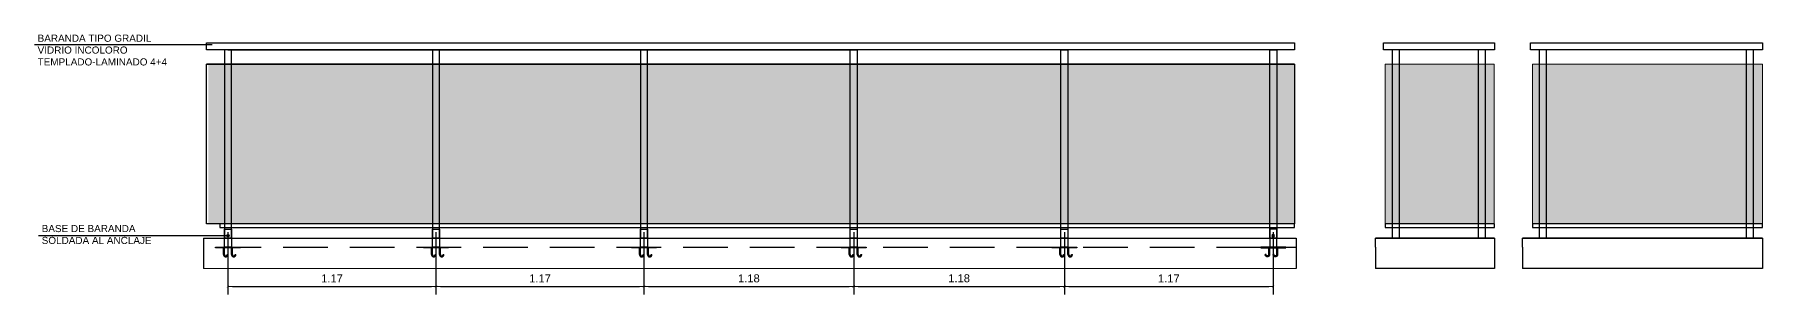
# Model space of a CAD drawing. Extents: x 465 to 637, y -105 to -61.
# Drawn here: x 579.92 to 589.64, y -64.17 to -62.71 of the extents above; entities that cross this region are included whole.
import ezdxf

# ---------------------------------------------------------------- set-up
doc = ezdxf.new("R2010")
doc.units = 0
doc.linetypes.add('DASHED2', pattern=[0.375, 0.25, -0.125])
doc.layers.add('A-Aberturas', color=2, linetype='Continuous', lineweight=18)
doc.layers.add('A-Cotas', color=1, linetype='Continuous', lineweight=5)
for name, color, linetype in [('A-Balcon', 1, 'Continuous'), ('A-Pisos', 251, 'Continuous'), ('Fachada 02', 2, 'Continuous'), ('TX-5-texto 01', 1, 'Continuous')]:
    doc.layers.add(name, color=color, linetype=linetype)
doc.layers.add('M1-Muro Común 20', color=12, linetype='Continuous', transparency=0.5)
doc.styles.add('ARIAL', font='arial.ttf')
doc.styles.add('ROMANS', font='arial.ttf')
doc.dimstyles.new('ST-COTA-25', dxfattribs={"dimscale": 0.25, "dimtxt": 0.18, "dimasz": 0.1, "dimexe": 0.18, "dimexo": 0.0625, "dimgap": 0.09, "dimtad": 1, "dimzin": 4, "dimdsep": 46, "dimtxsty": 'ARIAL', "dimblk1": 'COTA_N', "dimblk2": 'COTA_N', "dimsah": 1, "dimcen": 0.09, "dimclrd": 8, "dimclre": 8, "dimclrt": 140, "dimadec": 0, "dimazin": 0, "dimtfac": 1, "dimtix": 1, "dimtmove": 0, "dimatfit": 3, "dimldrblk": 'COTA_N', "dimfxl": 0.18, "dimtolj": 1, "dimtzin": 0, "dimarcsym": 0})

# ---------------------------------------------------------------- blocks, each defined once
blk = doc.blocks.new('A$C123A79A1')
h = blk.add_hatch(color=256)
h.dxf.hatch_style = 1
edge = h.paths.add_edge_path()
edge.add_arc((0.0029, 0.0029), 0.00293, 0, 360)
blk.add_circle((0.0029, 0.0029), 0.00293)
blk = doc.blocks.new('A$Cc30b21b0')
at = {"color": 252, "linetype": 'DASHED2'}
for p, q in [((-0.025, -0.0425), (-0.025, -0.004)), ((-0.02, -0.0425), (-0.02, -0.004)), ((-0.005, -0.0425), (0, -0.0425)), ((0.02, -0.0425), (0.02, -0.004)), ((0.025, -0.0425), (0.025, -0.004)), ((0.04, -0.0425), (0.045, -0.0425))]:
    blk.add_line(p, q, dxfattribs=at)
for points in [[(-0.07, 0), (0.07, 0), (0.07, -0.004), (-0.07, -0.004)], [(-0.02, 0.0503), (0.02, 0.0503), (0.02, 0), (-0.02, 0)]]:
    blk.add_lwpolyline(points, close=True, dxfattribs=at)
for centre, radius in [((-0.0125, -0.0425), 0.0125), ((-0.0125, -0.0425), 0.0075), ((0.0325, -0.0425), 0.0125), ((0.0325, -0.0425), 0.0075)]:
    blk.add_arc(centre, radius, 180, 0, dxfattribs=at)
blk = doc.blocks.new('COTA_N')
for p, q in [((-1, 0), (0, 0)), ((0, 0.5), (0, -0.5))]:
    blk.add_line(p, q)
at = {"color": 3, "const_width": 0.065}
blk.add_lwpolyline([(0.14, 0.14), (0.28, 0.28), (0, 0), (-0.14, -0.14), (-0.28, -0.28)], dxfattribs=at)
blk = doc.blocks.new('*D136')
at = {"layer": 'A-Cotas', "color": 8, "lineweight": -2, "transparency": 16777216}
for p, q in [((581.0111, -63.8236, 0), (581.0111, -64.1749, 0)), ((582.1811, -63.8236, 0), (582.1811, -64.1749, 0)), ((581.0361, -64.1299, 0), (582.1561, -64.1299, 0))]:
    blk.add_line(p, q, dxfattribs=at)
at = {"layer": 'Defpoints', "color": 0, "transparency": 16777216}
for p in [(581.0111, -63.808, 0), (582.1811, -63.808, 0), (582.1811, -64.1299, 0)]:
    blk.add_point(p, dxfattribs=at)
at = {"layer": 'A-Cotas', "color": 8, "lineweight": -2, "transparency": 16777216, "xscale": 0.025, "yscale": 0.025, "zscale": 0.025, "rotation": 180}
blk.add_blockref('COTA_N', (581.0111, -64.1299, 0), dxfattribs=at)
at = {"layer": 'A-Cotas', "color": 8, "lineweight": -2, "transparency": 16777216, "xscale": 0.025, "yscale": 0.025, "zscale": 0.025}
blk.add_blockref('COTA_N', (582.1811, -64.1299, 0), dxfattribs=at)
at = {"layer": 'A-Cotas', "transparency": 16777216, "insert": (581.5961, -64.0848, 0), "char_height": 0.045, "attachment_point": 5, "style": 'ARIAL'}
blk.add_mtext('\\A1;1.17', dxfattribs=at)
blk = doc.blocks.new('*D137')
at = {"layer": 'A-Cotas', "color": 8, "lineweight": -2, "transparency": 16777216}
for p, q in [((582.1811, -63.8236, 0), (582.1811, -64.1749, 0)), ((583.3511, -63.8735, 0), (583.3511, -64.1749, 0)), ((582.2061, -64.1299, 0), (583.3261, -64.1299, 0))]:
    blk.add_line(p, q, dxfattribs=at)
at = {"layer": 'Defpoints', "color": 0, "transparency": 16777216}
for p in [(582.1811, -63.808, 0), (583.3511, -63.8579, 0), (583.3511, -64.1299, 0)]:
    blk.add_point(p, dxfattribs=at)
at = {"layer": 'A-Cotas', "color": 8, "lineweight": -2, "transparency": 16777216, "xscale": 0.025, "yscale": 0.025, "zscale": 0.025, "rotation": 180}
blk.add_blockref('COTA_N', (582.1811, -64.1299, 0), dxfattribs=at)
at = {"layer": 'A-Cotas', "color": 8, "lineweight": -2, "transparency": 16777216, "xscale": 0.025, "yscale": 0.025, "zscale": 0.025}
blk.add_blockref('COTA_N', (583.3511, -64.1299, 0), dxfattribs=at)
at = {"layer": 'A-Cotas', "transparency": 16777216, "insert": (582.7661, -64.0848, 0), "char_height": 0.045, "attachment_point": 5, "style": 'ARIAL'}
blk.add_mtext('\\A1;1.17', dxfattribs=at)
blk = doc.blocks.new('*D138')
at = {"layer": 'A-Cotas', "color": 8, "lineweight": -2, "transparency": 16777216}
for p, q in [((583.3511, -63.8236), (583.3511, -64.1749)), ((584.5311, -63.8237), (584.5311, -64.1749)), ((583.3761, -64.1299), (584.5061, -64.1299))]:
    blk.add_line(p, q, dxfattribs=at)
at = {"layer": 'Defpoints', "color": 0, "transparency": 16777216}
for p in [(583.3511, -63.808, 0), (584.5311, -63.8081, 0), (584.5311, -64.1299)]:
    blk.add_point(p, dxfattribs=at)
at = {"layer": 'A-Cotas', "color": 8, "lineweight": -2, "transparency": 16777216, "xscale": 0.025, "yscale": 0.025, "zscale": 0.025, "rotation": 180}
blk.add_blockref('COTA_N', (583.3511, -64.1299), dxfattribs=at)
at = {"layer": 'A-Cotas', "color": 8, "lineweight": -2, "transparency": 16777216, "xscale": 0.025, "yscale": 0.025, "zscale": 0.025}
blk.add_blockref('COTA_N', (584.5311, -64.1299), dxfattribs=at)
at = {"layer": 'A-Cotas', "transparency": 16777216, "insert": (583.9411, -64.0844), "char_height": 0.045, "attachment_point": 5, "style": 'ARIAL'}
blk.add_mtext('\\A1;1.18', dxfattribs=at)
blk = doc.blocks.new('*D134')
at = {"layer": 'A-Cotas', "color": 8, "lineweight": -2, "transparency": 16777216}
for p, q in [((584.5311, -63.8394), (584.5311, -64.1746)), ((585.7161, -63.8394), (585.7161, -64.1746)), ((584.5561, -64.1296), (585.6911, -64.1296))]:
    blk.add_line(p, q, dxfattribs=at)
at = {"layer": 'Defpoints', "color": 0, "transparency": 16777216}
for p in [(584.5311, -63.8237), (585.7161, -63.8237), (585.7161, -64.1296)]:
    blk.add_point(p, dxfattribs=at)
at = {"layer": 'A-Cotas', "color": 8, "lineweight": -2, "transparency": 16777216, "xscale": 0.025, "yscale": 0.025, "zscale": 0.025, "rotation": 180}
blk.add_blockref('COTA_N', (584.5311, -64.1296), dxfattribs=at)
at = {"layer": 'A-Cotas', "color": 8, "lineweight": -2, "transparency": 16777216, "xscale": 0.025, "yscale": 0.025, "zscale": 0.025}
blk.add_blockref('COTA_N', (585.7161, -64.1296), dxfattribs=at)
at = {"layer": 'A-Cotas', "transparency": 16777216, "insert": (585.1236, -64.0841), "char_height": 0.045, "attachment_point": 5, "style": 'ARIAL'}
blk.add_mtext('\\A1;1.18', dxfattribs=at)
blk = doc.blocks.new('*D135')
at = {"layer": 'A-Cotas', "color": 8, "lineweight": -2, "transparency": 16777216}
for p, q in [((585.7161, -63.8237), (585.7161, -64.1745)), ((586.8905, -63.8236), (586.8905, -64.1745)), ((585.7411, -64.1295), (586.8655, -64.1295))]:
    blk.add_line(p, q, dxfattribs=at)
at = {"layer": 'Defpoints', "color": 0, "transparency": 16777216}
for p in [(585.7161, -63.8081, 0), (586.8905, -63.808, 0), (586.8905, -64.1295)]:
    blk.add_point(p, dxfattribs=at)
at = {"layer": 'A-Cotas', "color": 8, "lineweight": -2, "transparency": 16777216, "xscale": 0.025, "yscale": 0.025, "zscale": 0.025, "rotation": 180}
blk.add_blockref('COTA_N', (585.7161, -64.1295), dxfattribs=at)
at = {"layer": 'A-Cotas', "color": 8, "lineweight": -2, "transparency": 16777216, "xscale": 0.025, "yscale": 0.025, "zscale": 0.025}
blk.add_blockref('COTA_N', (586.8905, -64.1295), dxfattribs=at)
at = {"layer": 'A-Cotas', "transparency": 16777216, "insert": (586.3033, -64.0844), "char_height": 0.045, "attachment_point": 5, "style": 'ARIAL'}
blk.add_mtext('\\A1;1.17', dxfattribs=at)

msp = doc.modelspace()

# ---------------------------------------------------------------- hatches: boundary and pattern name
at = {"layer": 'A-Balcon', "transparency": 33554460}
h = msp.add_hatch(color=141, dxfattribs=at)
h.dxf.hatch_style = 1
h.paths.add_polyline_path([(587.0105, -63.778), (580.9011, -63.778), (580.9011, -62.878), (587.0105, -62.878)])
at = {"layer": 'M1-Muro Común 20', "transparency": 33554460}
h = msp.add_hatch(color=141, dxfattribs=at)
h.dxf.hatch_style = 1
h.paths.add_polyline_path([(587.5205, -63.778), (588.1342, -63.7779), (588.1342, -62.8782), (587.5205, -62.8784)])
h = msp.add_hatch(color=141, dxfattribs=at)
h.dxf.hatch_style = 1
h.paths.add_polyline_path([(588.3485, -63.778), (589.6423, -63.7779), (589.6423, -62.8782), (588.3485, -62.8784)])

# ---------------------------------------------------------------- linework, layer by layer
at = {"layer": 'A-Aberturas', "color": 253, "elevation": 0}
for points in [[(587.5205, -63.778), (588.1342, -63.7779), (588.1342, -62.8782), (587.5205, -62.8784)], [(588.3485, -63.778), (589.6423, -63.7779), (589.6423, -62.8782), (588.3485, -62.8784)]]:
    msp.add_lwpolyline(points, close=True, dxfattribs=at)
at = {"layer": 'A-Balcon'}
msp.add_line((587.0105, -63.798, 0), (587.0105, -63.778, 0), dxfattribs=at)
at = {"layer": 'A-Balcon', "elevation": 0}
for points in [[(587.0105, -62.798), (580.8911, -62.798), (580.8911, -62.758), (587.0105, -62.758)], [(587.0105, -63.778), (580.8911, -63.778), (580.8911, -62.878), (587.0105, -62.878)], [(581.0311, -63.858), (581.0311, -62.798), (580.9911, -62.798), (580.9911, -63.858)], [(582.2011, -63.858), (582.2011, -62.798), (582.1611, -62.798), (582.1611, -63.858)], [(583.3711, -63.858), (583.3711, -62.798), (583.3311, -62.798), (583.3311, -63.858)], [(584.5111, -63.858), (584.5111, -62.798), (584.5511, -62.798), (584.5511, -63.858)], [(585.6961, -63.858), (585.6961, -62.798), (585.7361, -62.798), (585.7361, -63.858)], [(586.8705, -63.858), (586.8705, -62.798), (586.9105, -62.798), (586.9105, -63.858)], [(580.9911, -63.808), (581.0311, -63.808), (581.0311, -63.8577), (580.9911, -63.8577)], [(582.1611, -63.808), (582.2011, -63.808), (582.2011, -63.8578), (582.1611, -63.8578)], [(583.3311, -63.808), (583.3711, -63.808), (583.3711, -63.8579), (583.3311, -63.8579)], [(584.5111, -63.8081), (584.5511, -63.8081), (584.5511, -63.858), (584.5111, -63.858)], [(585.6961, -63.8081), (585.7361, -63.8081), (585.7361, -63.858), (585.6961, -63.858)], [(586.9105, -63.808), (586.8705, -63.808), (586.8705, -63.8577), (586.9105, -63.8577)]]:
    msp.add_lwpolyline(points, close=True, dxfattribs=at)
for points in [[(588.1343, -62.758), (588.1343, -62.798), (587.5105, -62.798), (587.5105, -62.758), (588.1343, -62.758)], [(589.6423, -62.758), (589.6423, -62.798), (588.3385, -62.798), (588.3385, -62.758), (589.6423, -62.758)], [(587.0105, -62.878), (580.8911, -62.878)], [(581.0111, -62.798), (584.5311, -62.798)], [(587.6005, -63.858), (587.6005, -62.798), (587.5605, -62.798)], [(587.5605, -63.858), (587.5605, -62.798)], [(588.0843, -63.858), (588.0843, -62.798), (588.0443, -62.798)], [(588.0443, -63.858), (588.0443, -62.798)], [(588.4285, -63.858), (588.4285, -62.798), (588.3885, -62.798)], [(588.3885, -63.858), (588.3885, -62.798)], [(589.5923, -63.858), (589.5923, -62.798), (589.5523, -62.798)], [(589.5523, -63.858), (589.5523, -62.798)], [(587.0105, -63.778), (580.9645, -63.778), (580.9645, -63.798), (587.0105, -63.798)], [(588.1343, -63.778), (587.5205, -63.778), (587.5205, -63.7983), (588.1343, -63.7983), (588.1343, -63.778)], [(589.6423, -63.778), (588.3485, -63.778), (588.3485, -63.7983), (589.6423, -63.7983), (589.6423, -63.778)]]:
    msp.add_lwpolyline(points, dxfattribs=at)
at = {"layer": 'A-Cotas'}
msp.add_line((580.8735, -64.028, 0), (587.02, -64.028, 0), dxfattribs=at)
at = {"layer": 'A-Pisos'}
for p in [(582.1811, -62.798, 0), (583.3511, -62.798, 0)]:
    msp.add_point(p, dxfattribs=at)
at = {"layer": 'Fachada 02'}
for p, q in [((580.8735, -63.858, 0), (580.8735, -64.028, 0)), ((580.8735, -63.858, 0), (580.8735, -63.858, 0)), ((580.8735, -63.858, 0), (587.02, -63.858, 0)), ((587.02, -63.858, 0), (587.02, -64.028, 0))]:
    msp.add_line(p, q, dxfattribs=at)
at = {"layer": 'Fachada 02', "color": 253}
for p, q in [((587.4655, -63.908, 0), (587.4655, -63.858, 0)), ((588.1343, -63.858, 0), (587.4655, -63.858, 0)), ((587.4655, -63.908, 0), (587.4655, -64.028, 0)), ((588.2935, -63.908, 0), (588.2935, -63.858, 0)), ((589.6423, -63.858, 0), (588.2935, -63.858, 0)), ((588.2935, -63.908, 0), (588.2935, -64.028, 0)), ((588.1343, -64.028, 0), (587.4655, -64.028, 0)), ((589.6423, -64.028, 0), (588.2935, -64.028, 0))]:
    msp.add_line(p, q, dxfattribs=at)
at = {"layer": 'Fachada 02', "color": 252, "linetype": 'DASHED2', "true_color": 0x939598, "elevation": 0}
msp.add_lwpolyline([(580.9469, -63.908), (580.9469, -63.908), (587.02, -63.9083)], dxfattribs=at)
at = {"layer": 'Fachada 02', "color": 253, "elevation": 0}
for points in [[(587.4655, -63.858), (588.1343, -63.858), (588.1343, -64.028), (587.4655, -64.028)], [(588.2935, -63.858), (589.6423, -63.858), (589.6423, -64.028), (588.2935, -64.028)]]:
    msp.add_lwpolyline(points, dxfattribs=at)
at = {"layer": 'TX-5-texto 01'}
for p, q in [((579.9231, -62.7673, 0), (580.9228, -62.7673, 0)), ((579.9461, -63.8438, 0), (581.0111, -63.8438, 0))]:
    msp.add_line(p, q, dxfattribs=at)

# ---------------------------------------------------------------- block references
for p in [(581.011, -63.908, 0), (582.181, -63.9081, 0), (583.351, -63.9082, 0), (584.531, -63.9083, 0), (585.716, -63.9083, 0)]:
    msp.add_blockref('A$Cc30b21b0', p)
at = {"xscale": -1}
msp.add_blockref('A$Cc30b21b0', (586.8905, -63.908, 0), dxfattribs=at)
at = {"layer": 'TX-5-texto 01', "yscale": 2.5, "zscale": 2.5}
for p, xscale in [((581.0038, -63.8511, 0), 2.5), ((586.8978, -63.8511, 0), -2.5)]:
    msp.add_blockref('A$C123A79A1', p, dxfattribs=dict(at, xscale=xscale))

# ---------------------------------------------------------------- texts
at = {"layer": 'TX-5-texto 01', "char_height": 0.04, "attachment_point": 1, "style": 'ROMANS'}
for s, insert, width in [('BARANDA TIPO GRADIL\\PVIDRIO INCOLORO TEMPLADO-LAMINADO 4+4', (579.9404, -62.7128, 0), 0.963695), ('BASE DE BARANDA SOLDADA AL ANCLAJE', (579.9633, -63.784, 0), 0.740072)]:
    msp.add_mtext(s, dxfattribs=dict(at, insert=insert, width=width))

# ---------------------------------------------------------------- dimensions: what is measured, and where the dimension line sits
at = {"layer": 'A-Cotas'}
for base, p1, p2, override, picture, middle in [((582.1811, -64.1299, 0), (581.0111, -63.808, 0), (582.1811, -63.808, 0), {"dimclrt": 256}, '*D136', (581.5961, -64.0848, 0)), ((583.3511, -64.1299, 0), (582.1811, -63.808, 0), (583.3511, -63.8579, 0), {"dimclrt": 256, "dimtmove": 1}, '*D137', (582.7661, -64.0848, 0)), ((584.5311, -64.1299), (583.3511, -63.808, 0), (584.5311, -63.8081, 0), {"dimclrt": 256}, '*D138', (583.9411, -64.0844)), ((585.716053, -64.129583), (584.531054, -63.823741), (585.716053, -63.823741), {"dimclrt": 256, "dimtmove": 1}, '*D134', (585.123554, -64.084107)), ((586.8905, -64.1295), (585.7161, -63.8081, 0), (586.8905, -63.808, 0), {"dimclrt": 256, "dimtmove": 1}, '*D135', (586.3033, -64.0844))]:
    dim = msp.add_linear_dim(base=base, p1=p1, p2=p2, dimstyle='ST-COTA-25', override=override, dxfattribs=at)
    dim.commit()
    dim.dimension.update_dxf_attribs({"geometry": picture, "text_midpoint": middle})

doc.saveas('drawing.dxf')
